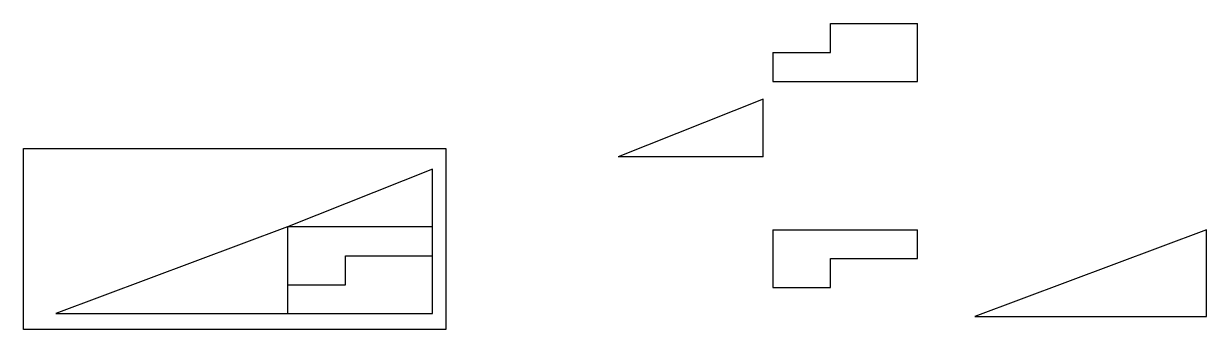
# Model space of a CAD drawing. Header units: millimetres. Extents: x 1412 to 1821, y 1081 to 1187.
import ezdxf

# ---------------------------------------------------------------- set-up
doc = ezdxf.new("R2010")
doc.units = ezdxf.units.MM

msp = doc.modelspace()

# ---------------------------------------------------------------- linework, layer by layer
for p, q in [((1690.89, 1186.91), (1720.89, 1186.91)), ((1690.89, 1176.91), (1690.89, 1186.91)), ((1720.89, 1166.91), (1720.89, 1186.91)), ((1720.89, 1166.91), (1720.89, 1186.91)), ((1670.89, 1176.91), (1690.89, 1176.91)), ((1670.89, 1176.91), (1670.89, 1166.91)), ((1670.89, 1166.91), (1720.89, 1166.91)), ((1667.56, 1160.82), (1617.56, 1140.82)), ((1667.56, 1140.82), (1667.56, 1160.82)), ((1667.56, 1140.82), (1617.56, 1140.82)), ((1553.33, 1136.62), (1503.33, 1116.62)), ((1553.33, 1086.62), (1553.33, 1136.62)), ((1503.33, 1116.62), (1423.33, 1086.62)), ((1503.33, 1116.62), (1503.33, 1096.62)), ((1553.33, 1116.62), (1503.33, 1116.62)), ((1553.33, 1086.62), (1553.33, 1116.62)), ((1670.89, 1115.64), (1720.89, 1115.64)), ((1670.89, 1115.64), (1670.89, 1095.64)), ((1720.89, 1105.64), (1720.89, 1115.64)), ((1820.66, 1115.64), (1740.66, 1085.64)), ((1820.66, 1085.64), (1820.66, 1115.64)), ((1523.33, 1106.62), (1553.33, 1106.62)), ((1523.33, 1096.62), (1523.33, 1106.62)), ((1690.89, 1105.64), (1720.89, 1105.64)), ((1690.89, 1095.64), (1690.89, 1105.64)), ((1503.33, 1096.62), (1503.33, 1086.62)), ((1503.33, 1096.62), (1523.33, 1096.62)), ((1670.89, 1095.64), (1690.89, 1095.64)), ((1423.33, 1086.62), (1553.33, 1086.62)), ((1740.66, 1085.64), (1820.66, 1085.64))]:
    msp.add_line(p, q)
msp.add_lwpolyline([(1412.17, 1143.71), (1557.96, 1143.71), (1557.96, 1081.16), (1412.17, 1081.16)], close=True)

doc.saveas('drawing.dxf')
